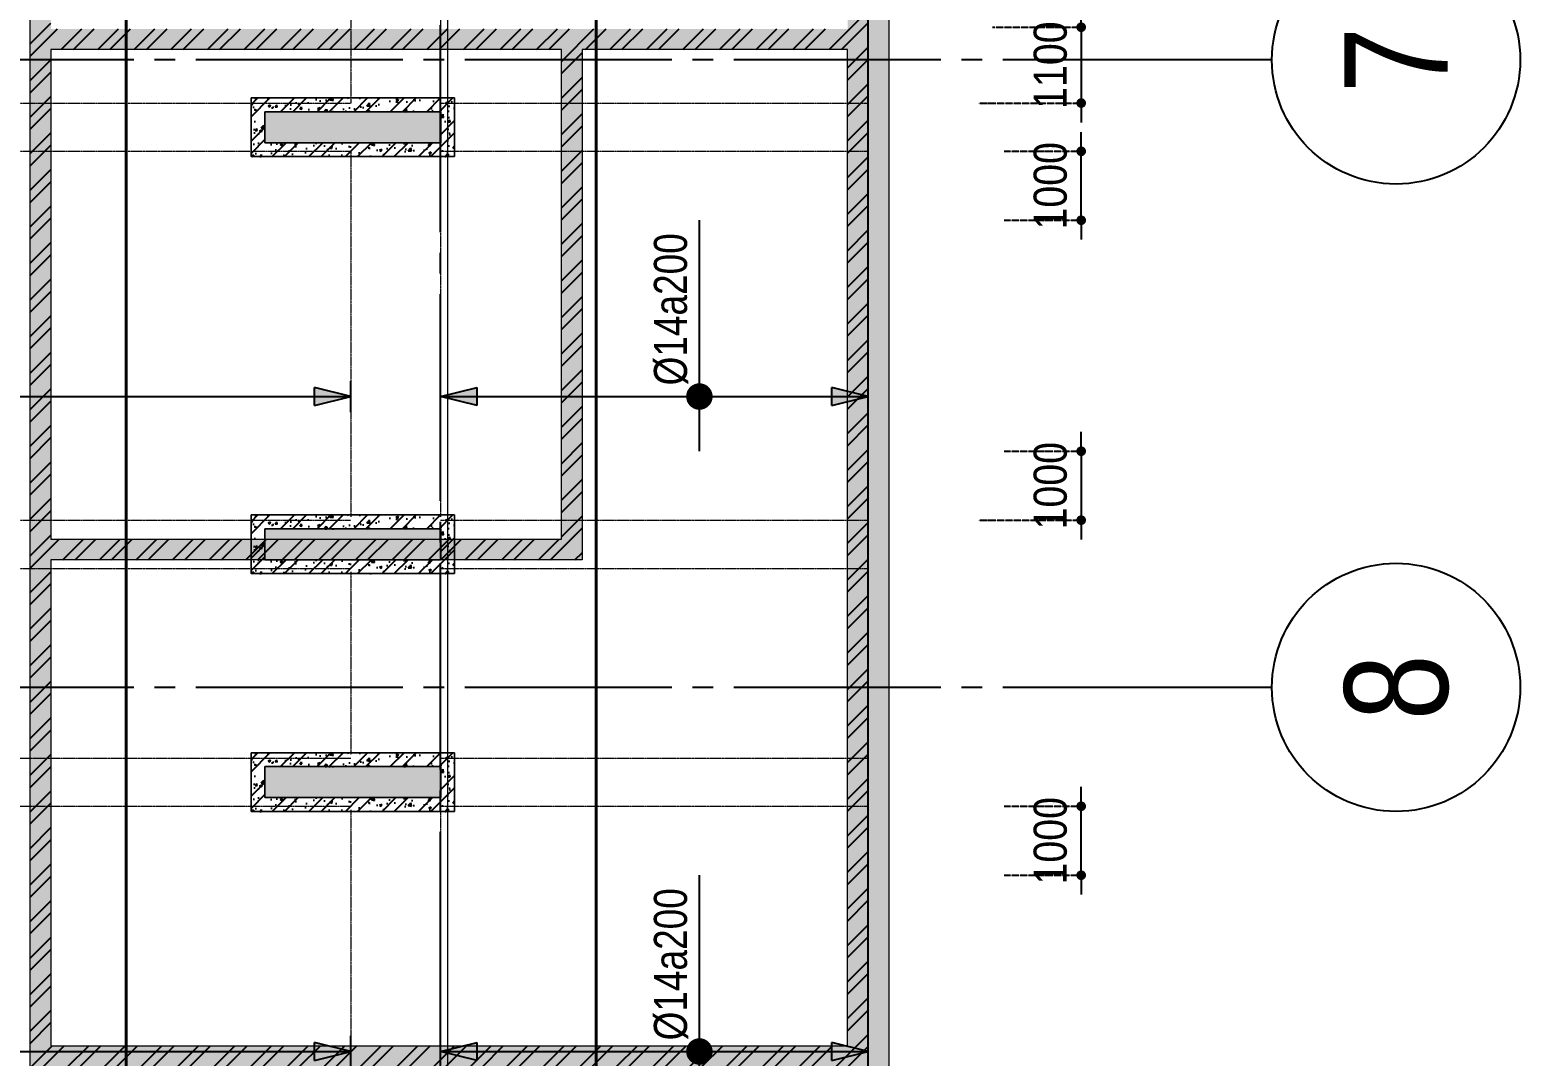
# Model space of a CAD drawing. Header units: millimetres. Extents: x -3819597 to -2591384, y 582389 to 820195.
# Drawn here: x -2672913 to -2651304, y 702281 to 717169 of the extents above; entities that cross this region are included whole.
import ezdxf
from ezdxf.enums import TextEntityAlignment as Align

# ---------------------------------------------------------------- set-up
doc = ezdxf.new("R2010")
doc.units = ezdxf.units.MM
doc.header["$MEASUREMENT"] = 0
for name, pattern in [('CENTER', [2, 1.25, -0.25, 0.25, -0.25]), ('CHG_XX_Cot_Ham 2$0$MB_Luoi truc$0$HTT Hidden 21', [3, 2, -1]), ('CHG_XX_Damsan_Ham 2$0$CHG_XX_Damsan_Ham 2$0$HIDDEN', [0.375, 0.25, -0.125]), ('CHG_XX_Luoi truc$0$MB_Luoi truc$0$Center101', [13, 10, -1, 1, -1]), ('DOT2', [0.125, 0, -0.125]), ('HIDDEN', [0.375, 0.25, -0.125])]:
    doc.linetypes.add(name, pattern=pattern)
doc.layers.get('0').update_dxf_attribs({"lineweight": 9})
doc.layers.get('Defpoints').update_dxf_attribs({"color": 10, "lineweight": 0})
for name, color, linetype in [('02HN. TEXT B', 1, 'Continuous'), ('08HN. SSS X', 6, 'Continuous'), ('12HN. GRID', 1, 'CENTER'), ('CHG_XX_Luoi truc$0$Grid', 34, 'Continuous'), ('CHG_XX_Luoi truc$0$Grid Line', 8, 'CHG_XX_Luoi truc$0$MB_Luoi truc$0$Center101'), ('dim', 51, 'Continuous')]:
    doc.layers.add(name, color=color, linetype=linetype)
for name, color, linetype, lineweight in [('CHG_XX_Cot_Ham 2$0$NS-DuongBao', 3, 'Continuous', 18), ('CHG_XX_Cot_Ham 2$0$NS-Hatch', 8, 'Continuous', 25), ('CHG_XX_Cot_Ham 2$0$NS-Pier-H2', 150, 'Continuous', 13), ('CHG_XX_Cot_Ham 2$0$NS-Pier-H2 @ 1', 150, 'Continuous', 13), ('CHG_XX_Cot_Ham 2$0$NS-Pier-H2 @ 150', 150, 'Continuous', 13), ("CHG_XX_Damsan_Ham 2$0$CHG_XX_Damsan_Ham 2$0$'S_General_Hidden_1 Thin", 1, 'CHG_XX_Damsan_Ham 2$0$CHG_XX_Damsan_Ham 2$0$HIDDEN', 18), ('CHG_XX_Damsan_Ham 2$0$CHG_XX_Damsan_Ham 2$0$CHG_XX_Damsan_Ham 2$0$Start net bao', 3, 'Continuous', 18), ('CHG_XX_Damsan_Ham 2$0$CHG_XX_Damsan_Ham 2$0$DBAO', 3, 'Continuous', 13), ('CHG_XX_Damsan_Ham 2$0$CHG_XX_Damsan_Ham 2$0$mach ngung thi cong', 6, 'Continuous', 13), ('CHG_XX_Damsan_Ham 2$0$CHG_XX_Damsan_Ham 2$0$Start net bao', 3, 'Continuous', 18), ('CHG_XX_Damsan_Ham 2$0$CHG_XX_Damsan_Ham 2$0$Start vach', 6, 'Continuous', 25), ('CHG_XX_Damsan_Ham 2$0$HATCH', 57, 'Continuous', 9), ('CHG_XX_Damsan_Ham 2$0$mach ngung thi cong', 6, 'Continuous', 13), ('CHG_XX_Damsan_Ham 2$0$Start vach', 6, 'Continuous', 25), ('thep chay suot', 5, 'HIDDEN', 40)]:
    doc.layers.add(name, color=color, linetype=linetype, lineweight=lineweight)
doc.styles.add('[HN042014]STYLE', font='arial.ttf', dxfattribs={"width": 0.8})
doc.styles.add('CHG_XX_Luoi truc$0$MB_Luoi truc$0$Grid A-F$0$VNI-HelveCB', font='VHELVCB_0.TTF')
doc.styles.add('MB_Luoi truc$0$Arial_C', font='arial.ttf', dxfattribs={"width": 0.85})
doc.dimstyles.new('200', dxfattribs={"dimscale": 200, "dimtxt": 2.4, "dimasz": 0.7, "dimexe": 0.0003, "dimexo": 0, "dimgap": 1, "dimtad": 1, "dimdec": 0, "dimzin": 12, "dimdsep": 46, "dimtxsty": 'MB_Luoi truc$0$Arial_C', "dimblk": 'MB_Luoi truc$0$_Dot', "dimcen": 0.5, "dimclrd": 256, "dimclre": 8, "dimclrt": 1, "dimadec": 0, "dimazin": 0, "dimtfac": 1, "dimtdec": 0, "dimtix": 1, "dimtmove": 2, "dimatfit": 3, "dimldrblk": 'MB_Luoi truc$0$HTT Arrow 30', "dimfxl": 1, "dimtolj": 1, "dimtzin": 0, "dimlwe": -1, "dimarcsym": 0})

# ---------------------------------------------------------------- blocks, each defined once
blk = doc.blocks.new('*U237')
at = {"layer": '12HN. GRID', "linetype": 'Continuous'}
h = blk.add_hatch(color=256, dxfattribs=at)
h.dxf.hatch_style = 1
h.paths.add_polyline_path([(-44, 1239.8), (44, 1239.8), (0, 1415.8)])
h = blk.add_hatch(color=256, dxfattribs=at)
h.dxf.hatch_style = 1
h.paths.add_polyline_path([(0, -2234.2), (44, -2058.2), (-44, -2058.2)])
at = {"layer": '08HN. SSS X', "linetype": 'ByBlock', "ltscale": 10}
for p, q in [((-264.5, 0), (852.3, 0)), ((-264.5, 0), (-264.5, 0)), ((852.3, 0), (852.3, 0))]:
    blk.add_line(p, q, dxfattribs=at)
at = {"layer": '12HN. GRID', "linetype": 'Continuous'}
for p, q in [((-75, 1415.8), (75, 1415.8)), ((-44, 1239.8), (0, 1415.8)), ((0, 1415.8), (0, -2234.2)), ((0, 1415.8), (44, 1239.8)), ((-44, 1239.8), (44, 1239.8)), ((-44, -2058.2), (44, -2058.2)), ((-44, -2058.2), (0, -2234.2)), ((0, -2234.2), (44, -2058.2)), ((-75, -2234.2), (75, -2234.2))]:
    blk.add_line(p, q, dxfattribs=at)
at = {"layer": '12HN. GRID', "linetype": 'Continuous', "const_width": 64, "flags": 128}
blk.add_lwpolyline([(-32, 0, 1), (32, 0, 1)], format="xyb", close=True, dxfattribs=at)
at = {"layer": '02HN. TEXT B', "linetype": 'ByBlock', "style": '[HN042014]STYLE', "width": 0.8, "flags": 8}
blk.add_attdef('1', text='', height=160, dxfattribs=at).set_placement((53.8, 140), align=Align.MIDDLE_LEFT)
blk.add_attdef('0', text='', height=160, dxfattribs=at).set_placement((1102.5, 160), align=Align.MIDDLE_CENTER)
at = {"layer": 'Defpoints', "color": 9, "linetype": 'ByBlock', "style": '[HN042014]STYLE', "width": 0.8, "flags": 9}
for tag, p in [('2', (2188.8, 2083.7)), ('3', (2188.8, 1678.9)), ('4', (2188.8, 1274.1)), ('5', (2188.8, 883.7))]:
    blk.add_attdef(tag, text='', height=250, dxfattribs=at).set_placement(p, align=Align.MIDDLE_CENTER)
blk = doc.blocks.new('MB_Luoi truc$0$_Dot')
at = {"color": 0, "linetype": 'ByBlock', "lineweight": -2}
blk.add_line((-0.5, 0), (-1, 0), dxfattribs=at)
at = {"color": 0, "linetype": 'ByBlock', "const_width": 0.5}
blk.add_lwpolyline([(-0.25, 0, 1), (0.25, 0, 1)], format="xyb", close=True, dxfattribs=at)
blk = doc.blocks.new('*D233')
at = {"layer": 'Defpoints', "color": 0, "transparency": 16777216}
for p in [(-2658784, 715406), (-2657669, 715406), (-2658784, 714406)]:
    blk.add_point(p, dxfattribs=at)
at = {"layer": 'dim', "lineweight": -2, "transparency": 16777216}
for p, q in [((-2657669, 715546), (-2657669, 715686)), ((-2657669, 714406), (-2657669, 715406)), ((-2657669, 714266), (-2657669, 714126))]:
    blk.add_line(p, q, dxfattribs=at)
at = {"layer": 'dim', "color": 8, "linetype": 'DOT2', "transparency": 16777216}
for p, q in [((-2658784, 715406), (-2657669, 715406)), ((-2658784, 714406), (-2657669, 714406))]:
    blk.add_line(p, q, dxfattribs=at)
at = {"layer": 'dim', "lineweight": -2, "transparency": 16777216, "xscale": 140, "yscale": 140, "zscale": 140}
for p, rotation in [((-2657669, 715406), 270), ((-2657669, 714406), 90)]:
    blk.add_blockref('MB_Luoi truc$0$_Dot', p, dxfattribs=dict(at, rotation=rotation))
at = {"layer": 'dim', "color": 1, "transparency": 16777216, "insert": (-2658115, 714906), "char_height": 480, "attachment_point": 5, "rotation": 90, "style": 'MB_Luoi truc$0$Arial_C'}
blk.add_mtext('\\A1;1000', dxfattribs=at)
blk = doc.blocks.new('MB_Luoi truc$0$HTT Arrow 30')
blk.add_hatch(color=256).paths.add_polyline_path([(-2.5, 0.375), (-2.5, -0.375), (0, 0)])
at = {"color": 0, "linetype": 'ByBlock', "lineweight": -2}
for p, q in [((0, 0), (-2.5, 0.375)), ((-2.5, -0.375), (-2.5, 0.375)), ((0, 0), (-2.5, -0.375))]:
    blk.add_line(p, q, dxfattribs=at)
blk = doc.blocks.new('*D234')
at = {"layer": 'Defpoints', "color": 0, "transparency": 16777216}
for p in [(-2658784, 711056), (-2659160, 710056), (-2657669, 710056)]:
    blk.add_point(p, dxfattribs=at)
at = {"layer": 'dim', "lineweight": -2, "transparency": 16777216}
for p, q in [((-2657669, 711196), (-2657669, 711336)), ((-2657669, 711056), (-2657669, 710056)), ((-2657669, 709916), (-2657669, 709776))]:
    blk.add_line(p, q, dxfattribs=at)
at = {"layer": 'dim', "color": 8, "linetype": 'DOT2', "transparency": 16777216}
for p, q in [((-2658784, 711056), (-2657669, 711056)), ((-2659160, 710056), (-2657669, 710056))]:
    blk.add_line(p, q, dxfattribs=at)
at = {"layer": 'dim', "lineweight": -2, "transparency": 16777216, "xscale": 140, "yscale": 140, "zscale": 140}
for p, rotation in [((-2657669, 711056), 270), ((-2657669, 710056), 90)]:
    blk.add_blockref('MB_Luoi truc$0$_Dot', p, dxfattribs=dict(at, rotation=rotation))
at = {"layer": 'dim', "color": 1, "transparency": 16777216, "insert": (-2658115, 710556), "char_height": 480, "attachment_point": 5, "rotation": 90, "style": 'MB_Luoi truc$0$Arial_C'}
blk.add_mtext('\\A1;1000', dxfattribs=at)
blk = doc.blocks.new('*U228')
at = {"layer": '12HN. GRID', "linetype": 'Continuous'}
h = blk.add_hatch(color=256, dxfattribs=at)
h.dxf.hatch_style = 1
h.paths.add_polyline_path([(-44, 1106.5), (44, 1106.5), (0, 1282.5)])
h = blk.add_hatch(color=256, dxfattribs=at)
h.dxf.hatch_style = 1
h.paths.add_polyline_path([(0, -2234.2), (44, -2058.2), (-44, -2058.2)])
at = {"layer": '08HN. SSS X', "linetype": 'ByBlock', "ltscale": 10}
for p, q in [((-264.5, 0), (852.3, 0)), ((-264.5, 0), (-264.5, 0)), ((852.3, 0), (852.3, 0))]:
    blk.add_line(p, q, dxfattribs=at)
at = {"layer": '12HN. GRID', "linetype": 'Continuous'}
for p, q in [((-75, 1282.5), (75, 1282.5)), ((-44, 1106.5), (0, 1282.5)), ((0, 1282.5), (0, -2234.2)), ((0, 1282.5), (44, 1106.5)), ((-44, 1106.5), (44, 1106.5)), ((-44, -2058.2), (44, -2058.2)), ((-44, -2058.2), (0, -2234.2)), ((0, -2234.2), (44, -2058.2)), ((-75, -2234.2), (75, -2234.2))]:
    blk.add_line(p, q, dxfattribs=at)
at = {"layer": '12HN. GRID', "linetype": 'Continuous', "const_width": 64, "flags": 128}
blk.add_lwpolyline([(-32, 0, 1), (32, 0, 1)], format="xyb", close=True, dxfattribs=at)
at = {"layer": '02HN. TEXT B', "linetype": 'ByBlock', "style": '[HN042014]STYLE', "width": 0.8, "flags": 8}
blk.add_attdef('1', text='', height=160, dxfattribs=at).set_placement((53.8, 140), align=Align.MIDDLE_LEFT)
blk.add_attdef('0', text='', height=160, dxfattribs=at).set_placement((1102.5, 160), align=Align.MIDDLE_CENTER)
at = {"layer": 'Defpoints', "color": 9, "linetype": 'ByBlock', "style": '[HN042014]STYLE', "width": 0.8, "flags": 9}
for tag, p in [('2', (2188.8, 2083.7)), ('3', (2188.8, 1678.9)), ('4', (2188.8, 1274.1)), ('5', (2188.8, 883.7))]:
    blk.add_attdef(tag, text='', height=250, dxfattribs=at).set_placement(p, align=Align.MIDDLE_CENTER)
blk = doc.blocks.new('*D235')
at = {"layer": 'Defpoints', "color": 0, "transparency": 16777216}
for p in [(-2658784, 705906), (-2657669, 705906), (-2658784, 704906)]:
    blk.add_point(p, dxfattribs=at)
at = {"layer": 'dim', "lineweight": -2, "transparency": 16777216}
for p, q in [((-2657669, 706046), (-2657669, 706186)), ((-2657669, 704906), (-2657669, 705906)), ((-2657669, 704766), (-2657669, 704626))]:
    blk.add_line(p, q, dxfattribs=at)
at = {"layer": 'dim', "color": 8, "linetype": 'DOT2', "transparency": 16777216}
for p, q in [((-2658784, 705906), (-2657669, 705906)), ((-2658784, 704906), (-2657669, 704906))]:
    blk.add_line(p, q, dxfattribs=at)
at = {"layer": 'dim', "lineweight": -2, "transparency": 16777216, "xscale": 140, "yscale": 140, "zscale": 140}
for p, rotation in [((-2657669, 705906), 270), ((-2657669, 704906), 90)]:
    blk.add_blockref('MB_Luoi truc$0$_Dot', p, dxfattribs=dict(at, rotation=rotation))
at = {"layer": 'dim', "color": 1, "transparency": 16777216, "insert": (-2658115, 705406), "char_height": 480, "attachment_point": 5, "rotation": 90, "style": 'MB_Luoi truc$0$Arial_C'}
blk.add_mtext('\\A1;1000', dxfattribs=at)
blk = doc.blocks.new('*D240')
at = {"layer": 'Defpoints', "color": 0, "transparency": 16777216}
for p in [(-2658954, 717206), (-2659160, 716106), (-2657669, 716106)]:
    blk.add_point(p, dxfattribs=at)
at = {"layer": 'dim', "lineweight": -2, "transparency": 16777216}
for p, q in [((-2657669, 717346), (-2657669, 717486)), ((-2657669, 717206), (-2657669, 716106)), ((-2657669, 715966), (-2657669, 715826))]:
    blk.add_line(p, q, dxfattribs=at)
at = {"layer": 'dim', "color": 8, "linetype": 'DOT2', "transparency": 16777216}
for p, q in [((-2658954, 717206), (-2657669, 717206)), ((-2659160, 716106), (-2657669, 716106))]:
    blk.add_line(p, q, dxfattribs=at)
at = {"layer": 'dim', "lineweight": -2, "transparency": 16777216, "xscale": 140, "yscale": 140, "zscale": 140}
for p, rotation in [((-2657669, 717206), 270), ((-2657669, 716106), 90)]:
    blk.add_blockref('MB_Luoi truc$0$_Dot', p, dxfattribs=dict(at, rotation=rotation))
at = {"layer": 'dim', "color": 1, "transparency": 16777216, "insert": (-2658115, 716656), "char_height": 480, "attachment_point": 5, "rotation": 90, "style": 'MB_Luoi truc$0$Arial_C'}
blk.add_mtext('\\A1;1100', dxfattribs=at)
blk = doc.blocks.new('*U691')
at = {"layer": 'thep chay suot', "linetype": 'HIDDEN', "ltscale": 10}
blk.add_line((-42737.9, 0), (14067.3, 0), dxfattribs=at)
at = {"layer": '02HN. TEXT B', "linetype": 'ByBlock', "style": '[HN042014]STYLE', "width": 0.8, "flags": 8}
blk.add_attdef('1', text='', height=160, dxfattribs=at).set_placement((94.5, 185.3), align=Align.MIDDLE_LEFT)
blk.add_attdef('0', text='', height=160, dxfattribs=at).set_placement((-351.3, 10.6), align=Align.MIDDLE_CENTER)
at = {"layer": 'Defpoints', "color": 9, "linetype": 'ByBlock', "style": '[HN042014]STYLE', "width": 0.8, "flags": 9}
for tag, p in [('2', (-7336, 4713.7)), ('3', (-7336, 4309)), ('4', (-7336, 3904.2)), ('5', (-7336, 3513.7))]:
    blk.add_attdef(tag, text='', height=250, dxfattribs=at).set_placement(p, align=Align.MIDDLE_CENTER)
blk = doc.blocks.new('*U1035')
at = {"layer": 'CHG_XX_Cot_Ham 2$0$NS-Pier-H2 @ 1'}
h = blk.add_hatch(color=256, dxfattribs=at)
h.dxf.hatch_style = 1
h.paths.add_polyline_path([(450, 0), (0, 0), (0, -2550), (450, -2550)])
at = {"layer": 'CHG_XX_Cot_Ham 2$0$NS-Pier-H2 @ 150'}
h = blk.add_hatch(color=256, dxfattribs=at)
h.dxf.hatch_style = 1
h.paths.add_polyline_path([(450, 0), (0, 0), (0, -2550), (450, -2550)])
blk = doc.blocks.new('CHG_XX_Cot_Ham 2$0$Block A_C450x2250')
at = {"layer": 'CHG_XX_Cot_Ham 2$0$NS-Pier-H2'}
blk.add_lwpolyline([(450, -2550), (0, -2550), (0, 0), (450, 0)], close=True, dxfattribs=at)
blk.add_blockref('*U1035', (0, 0), dxfattribs=at)
blk = doc.blocks.new('*U1029')
at = {"layer": 'CHG_XX_Luoi truc$0$Grid Line'}
blk.add_line((0, 0), (0, 608), dxfattribs=at)
at = {"layer": 'CHG_XX_Luoi truc$0$Grid', "lineweight": -2, "style": 'CHG_XX_Luoi truc$0$MB_Luoi truc$0$Grid A-F$0$VNI-HelveCB'}
for tag, p in [('GRIDSUB', (0, 617)), ('GRID', (0, -9))]:
    blk.add_attdef(tag, text='', height=5, dxfattribs=at).set_placement(p, align=Align.MIDDLE)
blk = doc.blocks.new('*U1031')
at = {"layer": 'CHG_XX_Luoi truc$0$Grid', "lineweight": -2}
blk.add_line((0, -3), (0, 0), dxfattribs=at)
blk.add_circle((0, -9), 6, dxfattribs=at)
at = {"layer": 'CHG_XX_Luoi truc$0$Grid Line'}
blk.add_line((0, 0), (0, 438), dxfattribs=at)
at = {"layer": 'CHG_XX_Luoi truc$0$Grid', "lineweight": -2, "style": 'CHG_XX_Luoi truc$0$MB_Luoi truc$0$Grid A-F$0$VNI-HelveCB'}
for tag, p in [('GRIDSUB', (0, 447)), ('GRID', (0, -9))]:
    blk.add_attdef(tag, text='', height=5, dxfattribs=at).set_placement(p, align=Align.MIDDLE)
blk = doc.blocks.new('CHG_XX_Luoi truc')
at = {"layer": 'CHG_XX_Luoi truc$0$Grid', "xscale": 300, "yscale": 300, "zscale": 300}
blk.add_blockref('*U1029', (99550, -12747), dxfattribs=at)
at = {"layer": 'CHG_XX_Luoi truc$0$Grid'}
ref = blk.add_blockref('*U1031', (110703, 106750), dxfattribs=dict(at, xscale=300.0000000000013, yscale=300.0000000000013, zscale=300.0000000000013, rotation=90))
ref.add_attrib('GRID', '7', dxfattribs={"lineweight": -2, "height": 1500, "rotation": 90, "style": 'CHG_XX_Luoi truc$0$MB_Luoi truc$0$Grid A-F$0$VNI-HelveCB'}).set_placement((113403, 106750), align=Align.MIDDLE)
ref = blk.add_blockref('*U1031', (110703, 97650), dxfattribs=dict(at, xscale=300.0000000000013, yscale=300.0000000000013, zscale=300.0000000000013, rotation=90))
ref.add_attrib('GRID', '8', dxfattribs={"lineweight": -2, "height": 1500, "rotation": 90, "style": 'CHG_XX_Luoi truc$0$MB_Luoi truc$0$Grid A-F$0$VNI-HelveCB'}).set_placement((113403, 97650), align=Align.MIDDLE)
blk = doc.blocks.new('CHG_XX_Cot_Ham 2')
at = {"layer": 'CHG_XX_Cot_Ham 2$0$NS-Hatch'}
h = blk.add_hatch(dxfattribs=at)
h.set_pattern_fill('ANSI32', color=256, scale=1000, style=0)
h.paths.add_polyline_path([(93600, 76300), (105750.8, 76300), (105750.8, 127475), (93600, 127475)])
h.paths.add_polyline_path([(93900, 107200), (93900, 112700), (105450.8, 112700), (105450.8, 107200)], flags=16)
h.paths.add_polyline_path([(101300.8, 106900), (101300.8, 99800), (93900, 99800), (93900, 106900)], flags=16)
h.paths.add_polyline_path([(93900, 113000), (93900, 118675), (105450.8, 118675), (105450.8, 113000)], flags=16)
h.paths.add_polyline_path([(101600.8, 106900), (105450.8, 106900), (105450.8, 92450), (93900, 92450), (93900, 99500), (101600.8, 99500)], flags=16)
h.paths.add_polyline_path([(93900, 118975), (93900, 122500), (95950, 122500), (95950, 118975)], flags=16)
h.paths.add_polyline_path([(96250, 118975), (96250, 127175), (105450.8, 127175), (105450.8, 118975)], flags=16)
h.paths.add_polyline_path([(100150.8, 92150), (100150.8, 87350), (93900, 87350), (93900, 92150)], flags=16)
h.paths.add_polyline_path([(93900, 122800), (93900, 127175), (95950, 127175), (95950, 122800)], flags=16)
h.paths.add_polyline_path([(100450.8, 92150), (105450.8, 92150), (105450.8, 81950), (100450.8, 81950)], flags=16)
h.paths.add_polyline_path([(100150.8, 87050), (100150.8, 81950), (93900, 81950), (93900, 87050)], flags=16)
h.paths.add_polyline_path([(105450.8, 81650), (105450.8, 76600), (93900, 76600), (93900, 81650)], flags=16)
h = blk.add_hatch(dxfattribs=at)
h.set_pattern_fill('AR-CONC', color=256, scale=50)
h.set_pattern_definition([(50, (-50, -50), (358.6301, -31.37607), [37.5, -412.5]), (355, (-50, -50), (-69.3757, 376.0961), [30, -330]), (100.45144, (-20.1, -52.6), (289.2544, 344.72), [31.8701, -350.57106]), (46.1842, (-50, 50), (533.6207, -82.7596), [56.25, -618.75]), (96.63564, (-5.53, 43.1), (467.331, 487.0593), [47.8052, -525.8569]), (351.18416, (-50, 50), (467.331, 487.0593), [45, -495]), (21, (0, 25), (298.4535, -201.30945), [37.5, -412.5]), (326, (0, 25), (121.6577, 362.575), [30, -330]), (71.45144, (24.87, 8.22), (420.1112, 161.2656), [31.8701, -350.57106]), (37.5, (-50, -50), (6.07993, 166.44693), [0, -326, 0, -335, 0, -331.25]), (7.5, (-50, -50), (131.53477, 197.20586), [0, -191, 0, -318.5, 0, -126.25]), (327.5, (-161.5, -50), (266.91122, -11.27744), [0, -125, 0, -390, 0, -517.5]), (317.5, (-211.5, -50), (291.5931, 50.0525), [0, -162.5, 0, -259, 0, -367.5])])
h.paths.add_polyline_path([(105750, 127475), (93600, 127475), (93600, 76300), (105750.8, 76300)])
h.paths.add_polyline_path([(93900, 107200), (93900, 112700), (105450.8, 112700), (105450.8, 107200)], flags=16)
h.paths.add_polyline_path([(101300.8, 106900), (101300.8, 99800), (93900, 99800), (93900, 106900)], flags=16)
h.paths.add_polyline_path([(93900, 113000), (93900, 118675), (105450.8, 118675), (105450.8, 113000)], flags=16)
h.paths.add_polyline_path([(101600.8, 106900), (105450.8, 106900), (105450.8, 92450), (93900, 92450), (93900, 99500), (101600.8, 99500)], flags=16)
h.paths.add_polyline_path([(93900, 118975), (93900, 122500), (95950, 122500), (95950, 118975)], flags=16)
h.paths.add_polyline_path([(96250, 118975), (96250, 127175), (105450.8, 127175), (105450.8, 118975)], flags=16)
h.paths.add_polyline_path([(100150.8, 92150), (100150.8, 87350), (93900, 87350), (93900, 92150)], flags=16)
h.paths.add_polyline_path([(93900, 122800), (93900, 127175), (95950, 127175), (95950, 122800)], flags=16)
h.paths.add_polyline_path([(100450.8, 92150), (105450.8, 92150), (105450.8, 81950), (100450.8, 81950)], flags=16)
h.paths.add_polyline_path([(100150.8, 87050), (100150.8, 81950), (93900, 81950), (93900, 87050)], flags=16)
h.paths.add_polyline_path([(105450.8, 81650), (105450.8, 76600), (93900, 76600), (93900, 81650)], flags=16)
h = blk.add_hatch(dxfattribs=at)
h.set_pattern_fill('AR-CONC', color=256, scale=50)
h.set_pattern_definition([(50, (-2213768.6, 572216.82), (358.63009, -31.376067), [37.5, -412.5]), (355, (-2213768.6, 572216.82), (-69.375667, 376.096067), [30, -330]), (100.451444, (-2213738.7, 572214.2), (289.254423, 344.719995), [31.870096, -350.571056]), (46.1842, (-2213768.6, 572316.8), (533.620665, -82.75964), [56.25, -618.75]), (96.635635, (-2213724.1, 572309.9), (467.33097, 487.0593), [47.80517, -525.85688]), (351.184164, (-2213768.6, 572316.8), (467.33097, 487.0593), [45, -495]), (21, (-2213718.6, 572291.82), (298.453526, -201.309445), [37.5, -412.5]), (326, (-2213718.6, 572291.82), (121.657666, 362.57502), [30, -330]), (71.451445, (-2213693.72, 572275.05), (420.11119, 161.265576), [31.870095, -350.571056]), (37.5, (-2213768.59, 572216.82), (6.079928, 166.446927), [0, -326, 0, -335, 0, -331.25]), (7.5, (-2213768.59, 572216.82), (131.534769, 197.205856), [0, -191, 0, -318.5, 0, -126.25]), (327.5, (-2213880.09, 572216.82), (266.911218, -11.277436), [0, -125, 0, -390, 0, -517.5]), (317.5, (-2213930.1, 572216.82), (291.593085, 50.052491), [0, -162.5, 0, -259, 0, -367.5])])
h.paths.add_polyline_path([(96800.8, 105350), (99750.8, 105350), (99750.8, 106200), (96800.8, 106200)])
h.paths.add_polyline_path([(97000.8, 105550), (99550.8, 105550), (99550.8, 106000), (97000.8, 106000)], flags=16)
h = blk.add_hatch(dxfattribs=at)
h.set_pattern_fill('ANSI32,_O', color=256, scale=1000)
h.set_pattern_definition([(45, (-2213768.6, 572216.82), (-265.16504, 265.16504), []), (45, (-2213591.8, 572216.82), (-265.16504, 265.16504), [])])
h.paths.add_polyline_path([(96800.8, 105350), (99750.8, 105350), (99750.8, 106200), (96800.8, 106200)])
h.paths.add_polyline_path([(97000.8, 105550), (99550.8, 105550), (99550.8, 106000), (97000.8, 106000)], flags=16)
h = blk.add_hatch(dxfattribs=at)
h.set_pattern_fill('AR-CONC', color=256, scale=50)
h.set_pattern_definition([(50, (-2213768.6, 566166.82), (358.63009, -31.376067), [37.5, -412.5]), (355, (-2213768.6, 566166.82), (-69.375667, 376.096067), [30, -330]), (100.451444, (-2213738.7, 566164.2), (289.254423, 344.719995), [31.870096, -350.571056]), (46.1842, (-2213768.6, 566266.8), (533.620665, -82.75964), [56.25, -618.75]), (96.635635, (-2213724.1, 566259.9), (467.33097, 487.0593), [47.80517, -525.85688]), (351.184164, (-2213768.6, 566266.8), (467.33097, 487.0593), [45, -495]), (21, (-2213718.6, 566241.82), (298.453526, -201.309445), [37.5, -412.5]), (326, (-2213718.6, 566241.82), (121.657666, 362.57502), [30, -330]), (71.451445, (-2213693.72, 566225.05), (420.11119, 161.265576), [31.870095, -350.571056]), (37.5, (-2213768.59, 566166.82), (6.079928, 166.446927), [0, -326, 0, -335, 0, -331.25]), (7.5, (-2213768.59, 566166.82), (131.534769, 197.205856), [0, -191, 0, -318.5, 0, -126.25]), (327.5, (-2213880.09, 566166.82), (266.911218, -11.277436), [0, -125, 0, -390, 0, -517.5]), (317.5, (-2213930.1, 566166.82), (291.593085, 50.052491), [0, -162.5, 0, -259, 0, -367.5])])
h.paths.add_polyline_path([(96800.8, 99300), (99750.8, 99300), (99750.8, 100150), (96800.8, 100150)])
h.paths.add_polyline_path([(97000.8, 99500), (99550.8, 99500), (99550.8, 99950), (97000.8, 99950)], flags=16)
h = blk.add_hatch(dxfattribs=at)
h.set_pattern_fill('ANSI32,_O', color=256, scale=1000)
h.set_pattern_definition([(45, (-2213768.6, 566166.82), (-265.16504, 265.16504), []), (45, (-2213591.8, 566166.82), (-265.16504, 265.16504), [])])
h.paths.add_polyline_path([(96800.8, 99300), (99750.8, 99300), (99750.8, 100150), (96800.8, 100150)])
h.paths.add_polyline_path([(97000.8, 99500), (99550.8, 99500), (99550.8, 99950), (97000.8, 99950)], flags=16)
h = blk.add_hatch(dxfattribs=at)
h.set_pattern_fill('AR-CONC', color=256, scale=50)
h.set_pattern_definition([(50, (-2213768.6, 562716.82), (358.63009, -31.376067), [37.5, -412.5]), (355, (-2213768.6, 562716.82), (-69.375667, 376.096067), [30, -330]), (100.451444, (-2213738.7, 562714.2), (289.254423, 344.719995), [31.870096, -350.571056]), (46.1842, (-2213768.6, 562816.8), (533.620665, -82.75964), [56.25, -618.75]), (96.635635, (-2213724.1, 562809.9), (467.33097, 487.0593), [47.80517, -525.85688]), (351.184164, (-2213768.6, 562816.8), (467.33097, 487.0593), [45, -495]), (21, (-2213718.6, 562791.82), (298.453526, -201.309445), [37.5, -412.5]), (326, (-2213718.6, 562791.82), (121.657666, 362.57502), [30, -330]), (71.451445, (-2213693.72, 562775.05), (420.11119, 161.265576), [31.870095, -350.571056]), (37.5, (-2213768.59, 562716.82), (6.079928, 166.446927), [0, -326, 0, -335, 0, -331.25]), (7.5, (-2213768.59, 562716.82), (131.534769, 197.205856), [0, -191, 0, -318.5, 0, -126.25]), (327.5, (-2213880.09, 562716.82), (266.911218, -11.277436), [0, -125, 0, -390, 0, -517.5]), (317.5, (-2213930.1, 562716.82), (291.593085, 50.052491), [0, -162.5, 0, -259, 0, -367.5])])
h.paths.add_polyline_path([(96800.8, 95850), (99750.8, 95850), (99750.8, 96700), (96800.8, 96700)])
h.paths.add_polyline_path([(97000.8, 96050), (99550.8, 96050), (99550.8, 96500), (97000.8, 96500)], flags=16)
h = blk.add_hatch(dxfattribs=at)
h.set_pattern_fill('ANSI32,_O', color=256, scale=1000)
h.set_pattern_definition([(45, (-2213768.6, 562716.82), (-265.16504, 265.16504), []), (45, (-2213591.8, 562716.82), (-265.16504, 265.16504), [])])
h.paths.add_polyline_path([(96800.8, 95850), (99750.8, 95850), (99750.8, 96700), (96800.8, 96700)])
h.paths.add_polyline_path([(97000.8, 96050), (99550.8, 96050), (99550.8, 96500), (97000.8, 96500)], flags=16)
at = {"layer": 'CHG_XX_Cot_Ham 2$0$NS-Pier-H2'}
h = blk.add_hatch(color=256, dxfattribs=at)
h.dxf.hatch_style = 1
h.paths.add_polyline_path([(99639.2, 163400), (-10900, 163400), (-10900, 85450), (-300, 85450), (-300, 84050), (32350, 84050), (32350, -9000), (103575.5, -9000), (106050, -6022), (106050, 158254.3)])
h.paths.add_polyline_path([(99533.7, 163100), (105750, 158110.4), (105750, 90450), (105650, 90450), (105750, 90450), (105750, 13850), (105750, 13722.3), (105750, -5913.6), (103434.7, -8700), (93599.8, -8700), (93299.8, -8700), (32650, -8700), (32650, 84350), (0, 84350), (0, 85750), (-10600, 85750), (-10600, 163100), (93600, 163100)], flags=16)
at = {"layer": 'CHG_XX_Cot_Ham 2$0$NS-DuongBao'}
for points in [[(93600, 127475), (105750.8, 127475), (105750.8, 76300), (93600, 76300)], [(101300.8, 106900), (93900, 106900), (93900, 99800), (101300.8, 99800)], [(105450.8, 103200), (105450.8, 106900), (101600.8, 106900), (101600.8, 99500), (99750.8, 99500), (99750.8, 99300), (96800.8, 99300), (96800.8, 99500), (93900, 99500), (93900, 92450), (105450.8, 92450)], [(105450.8, 92450), (105450.8, 106900), (101600.8, 106900), (101600.8, 99500), (93900, 99500), (93900, 92450)], [(101300.8, 106900), (93900, 106900), (93900, 99800), (96800.8, 99800), (96800.8, 100150), (99750.8, 100150), (99750.8, 99800), (101300.8, 99800)], [(96800.8, 106200), (99750.8, 106200), (99750.8, 105350), (96800.8, 105350)], [(96800.8, 100150), (99750.8, 100150), (99750.8, 99300), (96800.8, 99300)], [(96800.8, 96700), (99750.8, 96700), (99750.8, 95850), (96800.8, 95850)]]:
    blk.add_lwpolyline(points, close=True, dxfattribs=at)
at = {"layer": 'CHG_XX_Cot_Ham 2$0$NS-DuongBao', "color": 1}
for points in [[(96800.8, 105350), (99750.8, 105350), (99750.8, 106200), (96800.8, 106200)], [(97000.8, 106000), (99550.8, 106000), (99550.8, 105550), (97000.8, 105550)], [(96800.8, 99300), (99750.8, 99300), (99750.8, 100150), (96800.8, 100150)], [(97000.8, 99950), (99550.8, 99950), (99550.8, 99500), (97000.8, 99500)], [(96800.8, 95850), (99750.8, 95850), (99750.8, 96700), (96800.8, 96700)], [(97000.8, 96500), (99550.8, 96500), (99550.8, 96050), (97000.8, 96050)]]:
    blk.add_lwpolyline(points, close=True, dxfattribs=at)
at = {"layer": 'CHG_XX_Cot_Ham 2$0$NS-Pier-H2'}
for p, q in [((106050, 158254.3), (106050, -6022)), ((105750, 158110.4), (105750, 90450))]:
    blk.add_line(p, q, dxfattribs=at)
at = {"layer": 'CHG_XX_Cot_Ham 2$0$NS-Pier-H2', "linetype": 'CHG_XX_Cot_Ham 2$0$MB_Luoi truc$0$HTT Hidden 21'}
blk.add_lwpolyline([(99639.2, 163400), (106050, 158254.3), (106050, -6022), (103575.5, -9000), (32350, -9000), (32350, 84050), (-300, 84050), (-300, 85450), (-10900, 85450), (-10900, 163400)], close=True, dxfattribs=at)
at = {"layer": 'CHG_XX_Cot_Ham 2$0$NS-Pier-H2'}
for points in [[(96800.8, 106200), (99750.8, 106200), (99750.8, 105350), (96800.8, 105350)], [(97000, 105550), (99550, 105550), (99550, 106000), (97000, 106000)], [(99550.8, 105550), (97000.8, 105550), (97000.8, 106000), (99550.8, 106000)], [(97000, 99500), (99550, 99500), (99550, 99950), (97000, 99950)], [(99550.8, 99500), (97000.8, 99500), (97000.8, 99950), (99550.8, 99950)], [(97000, 96050), (99550, 96050), (99550, 96500), (97000, 96500)], [(99550.8, 96050), (97000.8, 96050), (97000.8, 96500), (99550.8, 96500)]]:
    blk.add_lwpolyline(points, close=True, dxfattribs=at)
blk.add_blockref('CHG_XX_Luoi truc', (0, 0), dxfattribs=at)
at = {"layer": 'CHG_XX_Cot_Ham 2$0$NS-Pier-H2', "xscale": -1, "rotation": 90}
for p in [(97000, 106000), (97000, 99950), (97000, 96500)]:
    blk.add_blockref('CHG_XX_Cot_Ham 2$0$Block A_C450x2250', p, dxfattribs=at)
blk = doc.blocks.new('CHG_XX_Damsan_Ham 2', base_point=(3089256, -609981))
at = {"layer": "CHG_XX_Damsan_Ham 2$0$CHG_XX_Damsan_Ham 2$0$'S_General_Hidden_1 Thin", "ltscale": 10}
for p, q in [((98250, 111925), (98250, 106125)), ((99550, 111925), (99550, 106125)), ((87300, 106125), (98250, 106125)), ((99550, 106125), (105750, 106125)), ((87300, 105425), (98250, 105425)), ((98250, 105425), (98250, 100125)), ((99550, 105425), (105750, 105425)), ((99550, 105425), (99550, 100125)), ((87300, 100075), (98250, 100075)), ((99550, 100075), (105750, 100075)), ((87300, 99375), (98250, 99375)), ((98250, 99325), (98250, 96675)), ((99550, 99375), (105750, 99375)), ((99550, 99325), (99550, 96675)), ((87700, 96625), (98250, 96625)), ((99550, 96625), (105750, 96625)), ((87700, 95925), (98250, 95925)), ((98250, 95875), (98250, 90575)), ((99550, 95925), (105750, 95925)), ((99550, 95875), (99550, 90575))]:
    blk.add_line(p, q, dxfattribs=at)
at = {"layer": 'CHG_XX_Damsan_Ham 2$0$CHG_XX_Damsan_Ham 2$0$CHG_XX_Damsan_Ham 2$0$Start net bao'}
blk.add_lwpolyline([(-10900, 163400), (99639, 163400), (106050, 158250), (106050, -6022), (103576, -9000), (32350, -9000), (32350, 84050), (-300, 84050)], dxfattribs=at)
at = {"layer": 'CHG_XX_Damsan_Ham 2$0$CHG_XX_Damsan_Ham 2$0$mach ngung thi cong'}
blk.add_lwpolyline([(23700, 90148), (-100, 90150), (-100, 153400), (99650, 153400), (99650, 71950), (75851, 71950), (75851, 88800), (75851, 88800), (75851, 129600), (23700, 129600)], close=True, dxfattribs=at)
at = {"layer": 'CHG_XX_Damsan_Ham 2$0$CHG_XX_Damsan_Ham 2$0$Start net bao'}
blk.add_lwpolyline([(-10900, 163400), (99639, 163400), (106050, 158250), (106050, -6022), (103576, -9000), (32350, -9000), (32350, 84050), (-300, 84050)], dxfattribs=at)
at = {"layer": 'CHG_XX_Damsan_Ham 2$0$CHG_XX_Damsan_Ham 2$0$Start vach'}
blk.add_lwpolyline([(105750, 12350), (105750, 156610)], dxfattribs=at)
at = {"layer": 'CHG_XX_Damsan_Ham 2$0$mach ngung thi cong'}
blk.add_lwpolyline([(23900, 90148), (-100, 90150), (-100, 153400), (99650, 153400), (99650, 71950), (75549, 71950), (75549, 88800), (75549, 88800), (75549, 129500), (23900, 129500)], close=True, dxfattribs=at)
at = {"layer": 'CHG_XX_Damsan_Ham 2$0$Start vach'}
blk.add_lwpolyline([(105750, 12350), (105750, 156610)], dxfattribs=at)
at = {"layer": 'CHG_XX_Damsan_Ham 2$0$CHG_XX_Damsan_Ham 2$0$DBAO'}
blk.add_blockref('CHG_XX_Cot_Ham 2', (0, 0), dxfattribs=at)
at = {"layer": 'CHG_XX_Damsan_Ham 2$0$HATCH'}
blk.add_blockref('CHG_XX_Cot_Ham 2', (0, 0), dxfattribs=at)
blk = doc.blocks.new('*U911')
at = {"layer": 'thep chay suot', "linetype": 'HIDDEN', "ltscale": 10}
blk.add_line((-42737.9, 0), (14689, 0), dxfattribs=at)
at = {"layer": '02HN. TEXT B', "linetype": 'ByBlock', "style": '[HN042014]STYLE', "width": 0.8, "flags": 8}
blk.add_attdef('1', text='', height=160, dxfattribs=at).set_placement((94.5, 185.3), align=Align.MIDDLE_LEFT)
blk.add_attdef('0', text='', height=160, dxfattribs=at).set_placement((-351.3, 10.6), align=Align.MIDDLE_CENTER)
at = {"layer": 'Defpoints', "color": 9, "linetype": 'ByBlock', "style": '[HN042014]STYLE', "width": 0.8, "flags": 9}
for tag, p in [('2', (-7336, 4713.7)), ('3', (-7336, 4309)), ('4', (-7336, 3904.2)), ('5', (-7336, 3513.7))]:
    blk.add_attdef(tag, text='', height=250, dxfattribs=at).set_placement(p, align=Align.MIDDLE_CENTER)
blk = doc.blocks.new('*U919')
at = {"layer": '12HN. GRID', "linetype": 'Continuous'}
h = blk.add_hatch(color=256, dxfattribs=at)
h.dxf.hatch_style = 1
h.paths.add_polyline_path([(-44, 1074.7), (44, 1074.7), (0, 1250.7)])
h = blk.add_hatch(color=256, dxfattribs=at)
h.dxf.hatch_style = 1
h.paths.add_polyline_path([(0, -816.2), (44, -640.2), (-44, -640.2)])
at = {"layer": '08HN. SSS X', "linetype": 'ByBlock', "ltscale": 10}
for p, q in [((-264.5, 0), (852.3, 0)), ((-264.5, 0), (-264.5, 0)), ((852.3, 0), (852.3, 0))]:
    blk.add_line(p, q, dxfattribs=at)
at = {"layer": '12HN. GRID', "linetype": 'Continuous'}
for p, q in [((-75, 1250.7), (75, 1250.7)), ((-44, 1074.7), (0, 1250.7)), ((0, 1250.7), (0, -816.2)), ((0, 1250.7), (44, 1074.7)), ((-44, 1074.7), (44, 1074.7)), ((-44, -640.2), (44, -640.2)), ((-44, -640.2), (0, -816.2)), ((0, -816.2), (44, -640.2)), ((-75, -816.2), (75, -816.2))]:
    blk.add_line(p, q, dxfattribs=at)
at = {"layer": '12HN. GRID', "linetype": 'Continuous', "const_width": 64, "flags": 128}
blk.add_lwpolyline([(-32, 0, 1), (32, 0, 1)], format="xyb", close=True, dxfattribs=at)
at = {"layer": '02HN. TEXT B', "linetype": 'ByBlock', "style": '[HN042014]STYLE', "width": 0.8, "flags": 8}
blk.add_attdef('1', text='', height=160, dxfattribs=at).set_placement((53.8, 140), align=Align.MIDDLE_LEFT)
blk.add_attdef('0', text='', height=160, dxfattribs=at).set_placement((1102.5, 160), align=Align.MIDDLE_CENTER)
at = {"layer": 'Defpoints', "color": 9, "linetype": 'ByBlock', "style": '[HN042014]STYLE', "width": 0.8, "flags": 9}
for tag, p in [('2', (2188.8, 2083.7)), ('3', (2188.8, 1678.9)), ('4', (2188.8, 1274.1)), ('5', (2188.8, 883.7))]:
    blk.add_attdef(tag, text='', height=250, dxfattribs=at).set_placement(p, align=Align.MIDDLE_CENTER)
blk = doc.blocks.new('*U920')
at = {"layer": '12HN. GRID', "linetype": 'Continuous'}
h = blk.add_hatch(color=256, dxfattribs=at)
h.dxf.hatch_style = 1
h.paths.add_polyline_path([(-44, 1074.7), (44, 1074.7), (0, 1250.7)])
h = blk.add_hatch(color=256, dxfattribs=at)
h.dxf.hatch_style = 1
h.paths.add_polyline_path([(0, -816), (44, -640), (-44, -640)])
at = {"layer": '08HN. SSS X', "linetype": 'ByBlock', "ltscale": 10}
for p, q in [((-264.5, 0), (852.3, 0)), ((-264.5, 0), (-264.5, 0)), ((852.3, 0), (852.3, 0))]:
    blk.add_line(p, q, dxfattribs=at)
at = {"layer": '12HN. GRID', "linetype": 'Continuous'}
for p, q in [((-75, 1250.7), (75, 1250.7)), ((-44, 1074.7), (0, 1250.7)), ((0, 1250.7), (0, -816)), ((0, 1250.7), (44, 1074.7)), ((-44, 1074.7), (44, 1074.7)), ((-44, -640), (44, -640)), ((-44, -640), (0, -816)), ((0, -816), (44, -640)), ((-75, -816), (75, -816))]:
    blk.add_line(p, q, dxfattribs=at)
at = {"layer": '12HN. GRID', "linetype": 'Continuous', "const_width": 64, "flags": 128}
blk.add_lwpolyline([(-32, 0, 1), (32, 0, 1)], format="xyb", close=True, dxfattribs=at)
at = {"layer": '02HN. TEXT B', "linetype": 'ByBlock', "style": '[HN042014]STYLE', "width": 0.8, "flags": 8}
blk.add_attdef('1', text='', height=160, dxfattribs=at).set_placement((53.8, 140), align=Align.MIDDLE_LEFT)
blk.add_attdef('0', text='', height=160, dxfattribs=at).set_placement((1102.5, 160), align=Align.MIDDLE_CENTER)
at = {"layer": 'Defpoints', "color": 9, "linetype": 'ByBlock', "style": '[HN042014]STYLE', "width": 0.8, "flags": 9}
for tag, p in [('2', (2188.8, 2083.7)), ('3', (2188.8, 1678.9)), ('4', (2188.8, 1274.1)), ('5', (2188.8, 883.7))]:
    blk.add_attdef(tag, text='', height=250, dxfattribs=at).set_placement(p, align=Align.MIDDLE_CENTER)

msp = doc.modelspace()

# ---------------------------------------------------------------- block references
at = {"layer": '08HN. SSS X', "linetype": 'Continuous'}
ref = msp.add_blockref('*U237', (-2674959.2, 711849.3), dxfattribs=dict(at, xscale=3, yscale=3, zscale=3, rotation=90))
ref.add_attrib('1', '%%c18a200', dxfattribs={"layer": '02HN. TEXT B', "linetype": 'ByBlock', "height": 480, "rotation": 90, "style": '[HN042014]STYLE', "width": 0.8}).set_placement((-2675379.2, 712010.6), align=Align.MIDDLE_LEFT)
ref = msp.add_blockref('*U919', (-2663204.5, 711849.3), dxfattribs=dict(at, xscale=3, yscale=3, zscale=3, rotation=90))
ref.add_attrib('1', '%%c14a200', dxfattribs={"layer": '02HN. TEXT B', "linetype": 'ByBlock', "height": 480, "rotation": 90, "style": '[HN042014]STYLE', "width": 0.8}).set_placement((-2663624.5, 712010.6), align=Align.MIDDLE_LEFT)
ref = msp.add_blockref('*U228', (-2674959.2, 702349.3), dxfattribs=dict(at, xscale=3, yscale=3, zscale=3, rotation=90))
ref.add_attrib('1', '%%c18a200', dxfattribs={"layer": '02HN. TEXT B', "linetype": 'ByBlock', "height": 480, "rotation": 90, "style": '[HN042014]STYLE', "width": 0.8}).set_placement((-2675379.2, 702510.6), align=Align.MIDDLE_LEFT)
ref = msp.add_blockref('*U920', (-2663204.5, 702349.3), dxfattribs=dict(at, xscale=3, yscale=3, zscale=3, rotation=90))
ref.add_attrib('1', '%%c14a200', dxfattribs={"layer": '02HN. TEXT B', "linetype": 'ByBlock', "height": 480, "rotation": 90, "style": '[HN042014]STYLE', "width": 0.8}).set_placement((-2663624.5, 702510.6), align=Align.MIDDLE_LEFT)
at = {"layer": 'dim'}
msp.add_blockref('CHG_XX_Damsan_Ham 2', (322749.3, 0), dxfattribs=at)
at = {"layer": 'thep chay suot', "xscale": 3, "yscale": 3, "zscale": 3, "rotation": 90}
for name, p in [('*U911', (-2671516.3, 729314.1)), ('*U691', (-2664699.2, 729314.1))]:
    msp.add_blockref(name, p, dxfattribs=at)

# ---------------------------------------------------------------- dimensions: what is measured, and where the dimension line sits
at = {"layer": 'dim'}
for base, p1, p2, picture, middle in [((-2657669.5, 716106), (-2658954.1, 717205.9), (-2659160.3, 716106), '*D240', (-2658114.5, 716655.9)), ((-2657669.5, 715406), (-2658783.7, 714406.2), (-2658783.7, 715406), '*D233', (-2658114.6, 714906.1)), ((-2657669.5, 710056), (-2658783.7, 711055.9), (-2659160.3, 710056), '*D234', (-2658114.6, 710556)), ((-2657669.5, 705906), (-2658783.7, 704906.2), (-2658783.7, 705906), '*D235', (-2658114.6, 705406.1))]:
    dim = msp.add_linear_dim(base=base, p1=p1, p2=p2, angle=90, dimstyle='200', dxfattribs=at)
    dim.commit()
    dim.dimension.update_dxf_attribs({"geometry": picture, "text_midpoint": middle})

doc.saveas('drawing.dxf')
